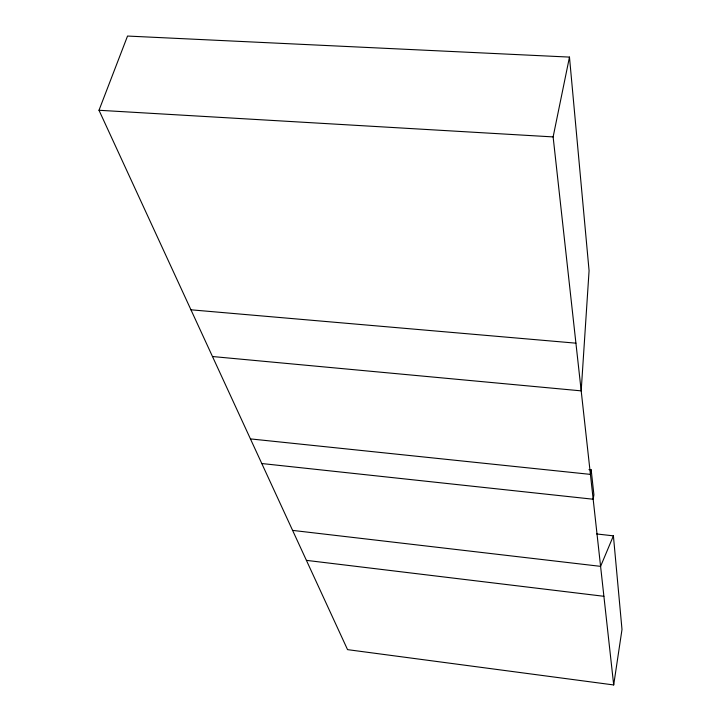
<?xml version="1.0" encoding="UTF-8"?>
<svg xmlns="http://www.w3.org/2000/svg" width="721" height="721" viewBox="0 0 721 721"><rect width="100%" height="100%" fill="white"/><g stroke="black" fill="none" stroke-linecap="round" stroke-linejoin="round"><path stroke-width="1.08" d="M212.479 356.525L581.189 390.863L589.075 270.708L569.473 57.094L127.536 36.05L99.002 110.268L347.549 649.639L613.697 684.95L621.998 629.496L613.409 535.847L596.682 533.964M588.949 469.614L591.184 469.849L590.427 474.382L250.439 438.9M613.697 684.95L553.124 136.909L569.473 57.094M613.409 535.847L600.593 566.355L292.6 530.395M99.002 110.268L553.124 136.909M190.948 309.805L575.917 343.169M261.786 463.531L593.167 499.229L593.906 494.777L591.184 469.849M306.407 560.361L603.901 596.294"/></g></svg>
